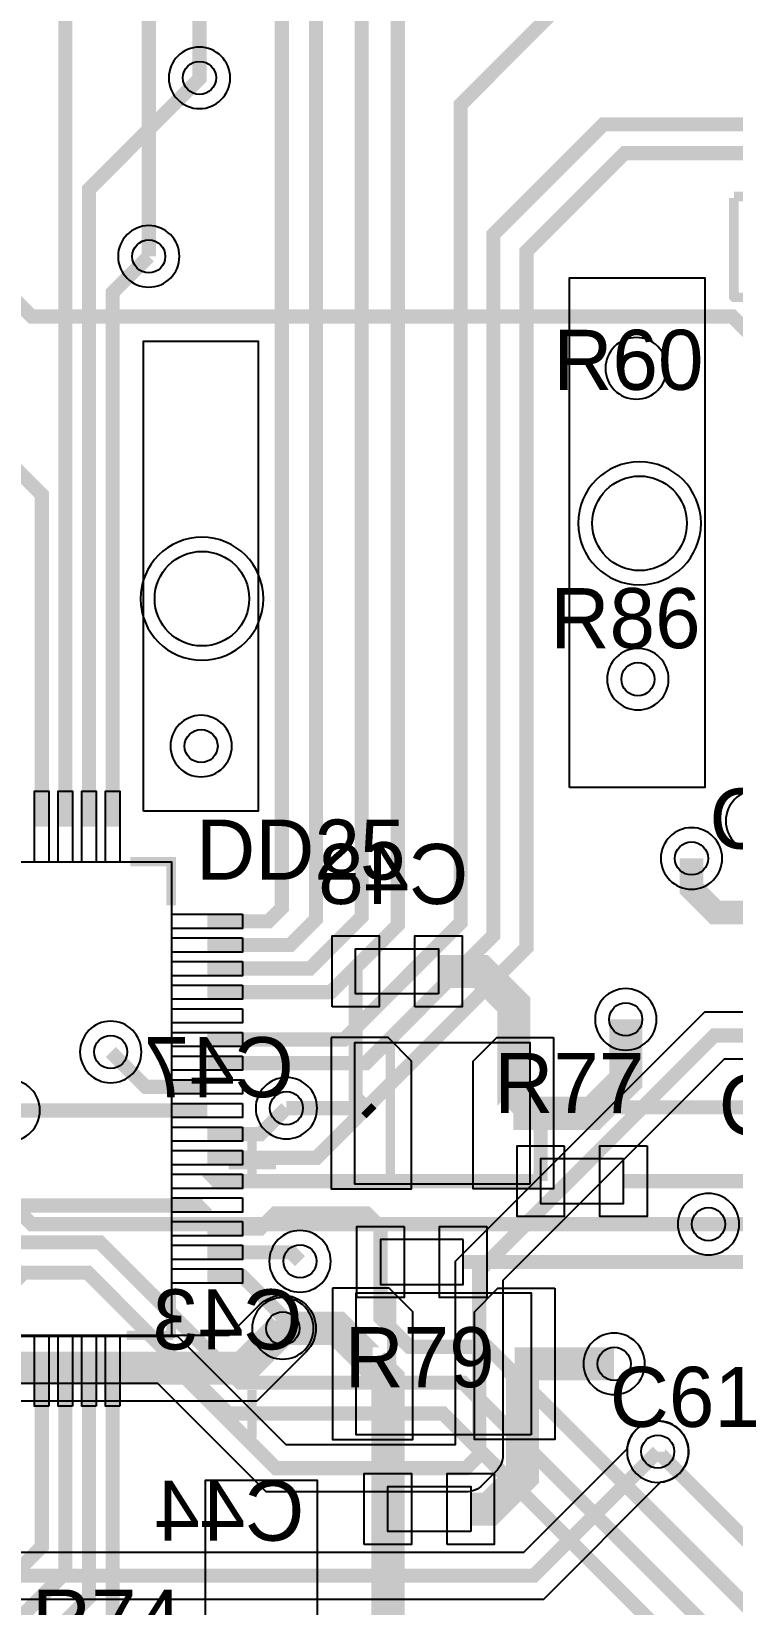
# Model space of a CAD drawing. Extents: x 0 to 112, y -6 to 118.
# Drawn here: x 29.03 to 43.86, y 58.42 to 91.69 of the extents above; entities that cross this region are included whole.
import ezdxf

# ---------------------------------------------------------------- set-up
doc = ezdxf.new("R2010")
doc.units = 0
for name, color, linetype in [('ETCH_BOTTOM', 5, 'CONTINUOUS'), ('ETCH_GND', 3, 'CONTINUOUS'), ('ETCH_PWR', 4, 'CONTINUOUS'), ('ETCH_TOP', 2, 'CONTINUOUS'), ('MANUFACTURING_NO_PROBE_BOTTOM', 6, 'CONTINUOUS'), ('MANUFACTURING_NO_PROBE_TOP', 7, 'CONTINUOUS'), ('PACKAGE_GEOMETR_ASSEMBLY_BOTTO', 8, 'CONTINUOUS'), ('PACKAGE_GEOMETRY_ASSEMBLY_TOP', 9, 'CONTINUOUS'), ('PIN_BOTTOM', 17, 'CONTINUOUS'), ('PIN_TOP', 14, 'CONTINUOUS'), ('REF_DES_SILKSCREEN_BOTTOM', 18, 'CONTINUOUS'), ('REF_DES_SILKSCREEN_TOP', 19, 'CONTINUOUS'), ('VIA_CLASS_BOTTOM', 29, 'CONTINUOUS'), ('VIA_CLASS_GND', 27, 'CONTINUOUS'), ('VIA_CLASS_PWR', 28, 'CONTINUOUS'), ('VIA_CLASS_TOP', 26, 'CONTINUOUS')]:
    doc.layers.add(name, color=color, linetype=linetype)

msp = doc.modelspace()

# ---------------------------------------------------------------- linework, layer by layer
at = {"layer": 'ETCH_BOTTOM'}
for points, const_width in [([(58.2285, 104.7048), (54.5388, 104.7048), (50.151, 100.317), (38.8493, 100.317), (32.581, 94.0487), (32.581, 90.7053)], 0.3), ([(31.508, 86.9305), (31.508, 96.1587)], 0.3), ([(28.308, 86.3843), (29.0342, 85.6581), (43.8558, 85.6581), (46.4315, 83.0824)], 0.3), ([(36.111, 68.9184), (35.8854, 69.144), (35.8854, 71.8104)], 0.3), ([(37.6354, 71.8104), (38.5316, 71.8104), (39.2316, 71.1104), (39.2316, 68.8218), (39.2196, 68.8098)], 0.7), ([(39.2196, 68.8098), (40.8999, 68.8098), (41.5999, 69.5098), (41.5999, 70.7963)], 0.7), ([(34.4206, 68.9184), (36.111, 68.9184)], 0.3), ([(36.2196, 68.8098), (36.111, 68.9184)], 0.3), ([(27.3403, 68.1574), (29.032, 66.4657), (43.3499, 66.4657)], 0.3), ([(34.3439, 64.2621), (35.4936, 64.2621), (36.244, 63.5117), (36.2461, 63.5117)], 0.7), ([(36.2461, 63.5117), (36.5688, 63.189), (36.5688, 60.4406)], 0.7), ([(38.3188, 60.4406), (38.7135, 60.4406), (39.4135, 61.1406), (39.4135, 63.3443), (39.2461, 63.5117)], 0.7), ([(39.2461, 63.5117), (41.3541, 63.5117)], 0.7), ([(36.5688, 60.4406), (36.5688, 56.4038)], 0.7)]:
    msp.add_lwpolyline(points, dxfattribs=dict(at, const_width=const_width))
at = {"layer": 'ETCH_GND'}
for points in [[(32.581, 91.3554, 1), (32.581, 90.0552, 1)], [(31.508, 87.5806, 1), (31.508, 86.2804, 1)], [(44.3655, 75.6427, 1), (44.3655, 74.3425, 1)], [(34.4206, 69.5685, 1), (34.4206, 68.2683, 1)], [(28.5555, 69.5201, 1), (28.5555, 68.2199, 1)], [(43.3499, 67.1158, 1), (43.3499, 65.8156, 1)], [(34.3439, 64.9122, 1), (34.3439, 63.612, 1)], [(23.625, 58.52, -2.05873), (23.625, 59.542), (23.6388, 59.5311), (39.4447, 59.5311), (41.6293, 61.7158), (41.6314, 61.7332, -2.058903), (42.354, 61.0106), (42.3366, 61.0085), (39.8589, 58.5309), (23.6388, 58.5309)]]:
    msp.add_lwpolyline(points, format="xyb", close=True, dxfattribs=at)
at = {"layer": 'ETCH_GND', "const_width": 0.3}
for points in [[(11.0092, 81.4146), (9.4694, 79.8748), (9.4694, 68.6842), (14.5553, 63.5983), (31.9085, 63.5983), (34.2008, 61.306), (38.2174, 61.306), (38.4988, 61.5874), (38.4988, 65.4786), (43.4773, 70.4571), (46.0427, 70.4571), (46.3427, 70.1571), (46.3427, 68.9259)], [(23.2231, 59.031), (39.6518, 59.031), (42.2769, 61.6561)]]:
    msp.add_lwpolyline(points, dxfattribs=at)
at = {"layer": 'ETCH_GND'}
for points in [[(14.7624, 64.0984), (32.1156, 64.0984), (34.4079, 61.8061), (37.9987, 61.8061), (37.9987, 65.6857), (43.2702, 70.9572), (46.0427, 70.9572, -0.198912)], [(45.8426, 69.957), (43.6844, 69.957), (38.9989, 65.2715), (38.9989, 61.5874, -0.198912), (38.8524, 61.2338), (38.571, 60.9524, -0.198912), (38.2174, 60.8059), (38.2174, 60.8059), (33.9937, 60.8059), (31.7014, 63.0982), (14.3482, 63.0982)]]:
    msp.add_lwpolyline(points, format="xyb", dxfattribs=at)
at = {"layer": 'ETCH_PWR'}
for points in [[(32.581, 91.3554, 1), (32.581, 90.0552, 1)], [(31.508, 87.5806, 1), (31.508, 86.2804, 1)], [(41.8207, 85.2129, 1), (41.8207, 83.9127, 1)], [(41.8922, 82.5858, 1), (41.8922, 79.9856, 1)], [(32.6338, 80.9919, 1), (32.6338, 78.3917, 1)], [(41.8565, 78.6407, 1), (41.8565, 77.3405, 1)], [(32.6159, 77.2259, 1), (32.6159, 75.9257, 1)], [(42.9909, 74.8499, 1), (42.9909, 73.5497, 1)], [(41.5999, 71.4464, 1), (41.5999, 70.1462, 1)], [(30.7032, 70.7565, 1), (30.7032, 69.4563, 1)], [(33.7919, 62.72), (25.3152, 62.72), (22.6834, 65.3518), (22.6834, 69.4166, -1), (24.0836, 69.4166), (24.0836, 65.9318), (25.8952, 64.1202), (33.2119, 64.1202), (33.8489, 64.7571, -1), (34.8389, 63.7671)], [(28.5555, 69.5201, 1), (28.5555, 68.2199, 1)], [(43.3499, 67.1158, 1), (43.3499, 65.8156, 1)], [(34.708, 66.3302, 1), (34.708, 65.03, 1)], [(41.3541, 64.1618, 1), (41.3541, 62.8616, 1)], [(42.2769, 62.3062, 1), (42.2769, 61.006, 1)]]:
    msp.add_lwpolyline(points, format="xyb", close=True, dxfattribs=at)
at = {"layer": 'ETCH_PWR', "const_width": 0.7}
msp.add_lwpolyline([(34.3439, 64.2621), (33.5019, 63.4201), (25.6052, 63.4201), (23.3835, 65.6418), (23.3835, 69.4166)], dxfattribs=at)
at = {"layer": 'ETCH_TOP'}
for points, const_width in [([(55.3417, 94.1324), (55.3445, 94.1352), (58.6219, 94.1352), (59.6189, 95.1322), (59.6189, 111.329), (58.8199, 112.128), (43.2641, 112.128), (42.8135, 111.6774), (42.8134, 111.6774), (42.0599, 110.9239), (42.0599, 103.5277), (34.3218, 95.7896), (34.3218, 73.1502), (34.0416, 72.87), (32.7441, 72.87)], 0.3), ([(55.5148, 107.9645), (55.7393, 107.74), (56.8081, 107.74), (57.1655, 108.0974), (57.1655, 110.7675), (56.7056, 111.2274), (43.3831, 111.2274), (42.8585, 110.7028), (42.8585, 103.0993), (35.0476, 95.2884), (35.0476, 72.9179), (34.4997, 72.37), (32.7441, 72.37)], 0.3), ([(39.143, 102.0624), (35.8251, 102.0624), (29.7441, 95.9814), (29.7441, 74.87)], 0.3), ([(47.5588, 101.112), (45.2951, 101.112), (36.7774, 92.5943), (36.7774, 72.7889), (35.3585, 71.37), (32.7441, 71.37)], 0.3), ([(32.7441, 70.37), (35.6358, 70.37), (38.1063, 72.8405), (38.1063, 90.1387), (43.8608, 95.8932), (44.8285, 95.8932), (46.3301, 97.3948), (46.3301, 98.7182)], 0.3), ([(36.011, 94.1327), (36.011, 72.9614), (34.9196, 71.87), (32.7441, 71.87)], 0.3), ([(32.581, 90.7053), (32.581, 90.6861), (30.2441, 88.3492), (30.2441, 74.87)], 0.3), ([(48.7612, 89.7231), (41.1295, 89.7231), (38.7974, 87.391), (38.7974, 72.567), (36.1004, 69.87), (32.7441, 69.87)], 0.3), ([(32.7441, 67.87), (35.0584, 67.87), (36.3558, 69.1674), (36.3559, 69.1674), (39.4985, 72.31), (39.4985, 87.0358), (41.5775, 89.1148), (45.86, 89.1148), (46.4217, 88.5531), (46.4217, 87.1208)], 0.3), ([(31.508, 86.9305), (30.7441, 86.1666), (30.7441, 74.87)], 0.3), ([(28.308, 86.3843), (28.308, 82.8298), (29.2441, 81.8937), (29.2441, 74.87)], 0.3), ([(42.9909, 74.1998), (42.9909, 73.5636), (43.4973, 73.0572), (44.3847, 73.0572)], 0.5), ([(32.7441, 69.37), (31.8708, 69.37), (31.8698, 69.369), (31.4406, 69.369), (30.7032, 70.1064)], 0.3), ([(28.5555, 68.87), (32.7441, 68.87)], 0.3), ([(32.7441, 68.37), (33.8722, 68.37), (34.4206, 68.9184)], 0.3), ([(44.7488, 68.9376), (40.0991, 68.9376), (39.7991, 68.6376), (39.7991, 67.3755)], 0.3), ([(25.3011, 68.1401), (25.3011, 68.1228), (26.5626, 66.8613), (32.7354, 66.8613), (32.7441, 66.87)], 0.3), ([(52.0366, 68.3132), (52.0302, 68.3068), (52.0302, 66.9256), (50.7716, 65.667), (38.1599, 65.667)], 0.3), ([(43.3499, 66.4657), (50.6888, 66.4657), (51.5366, 67.3135), (51.5366, 68.3132)], 0.3), ([(39.7991, 67.3755), (32.7496, 67.3755), (32.7441, 67.37)], 0.3), ([(41.5491, 67.3755), (46.2724, 67.3755), (46.2816, 67.3663)], 0.3), ([(32.7441, 66.37), (33.8649, 66.37), (34.1906, 66.6957), (36.1099, 66.6957), (36.4099, 66.3957), (36.4099, 65.667)], 0.3), ([(62.4381, 43.4347), (61.4756, 43.4347), (61.017, 43.8933), (57.3762, 43.8933), (38.1571, 63.1124), (33.4434, 63.1124), (30.4733, 66.0825), (24.8973, 66.0825), (23.7475, 64.9327), (23.7475, 63.3734), (23.7441, 63.37)], 0.3), ([(34.708, 65.6801), (34.5181, 65.87), (32.7441, 65.87)], 0.3), ([(28.2441, 63.37), (28.2441, 64.8178), (28.8669, 65.4406), (30.2145, 65.4406), (33.1942, 62.4609), (37.7356, 62.4609), (58.5835, 41.613), (61.017, 41.613), (61.5387, 42.1347), (62.4381, 42.1347)], 0.3), ([(56.5204, 46.0226), (56.5187, 46.0226), (38.6695, 63.8718), (37.0236, 63.8718), (36.4099, 64.4855), (36.4099, 65.667)], 0.3), ([(34.3439, 64.2621), (34.3439, 64.5113), (33.4852, 65.37), (32.7441, 65.37)], 0.3), ([(29.2441, 63.37), (29.2441, 59.6413), (19.0606, 49.4578), (19.0606, 23.6558)], 0.3), ([(29.7441, 63.37), (29.7441, 59.097), (19.7106, 49.0635), (19.7106, 23.6558)], 0.3), ([(30.2441, 63.37), (30.2441, 58.5719), (20.3606, 48.6884), (20.3606, 23.6558)], 0.3), ([(30.7441, 63.37), (30.7441, 56.1737), (30.7418, 56.1714)], 0.3), ([(42.2769, 61.6561), (42.2769, 61.656), (46.1475, 57.7854), (54.8661, 57.7854), (56.6673, 59.5866)], 0.3)]:
    msp.add_lwpolyline(points, dxfattribs=dict(at, const_width=const_width))
for points in [[(40.406, 75.6983), (40.406, 86.479), (43.2713, 86.479), (43.2713, 75.6983)], [(31.3982, 75.1969), (31.3982, 85.1359), (33.8217, 85.1359), (33.8217, 75.1969)], [(32.7062, 49.6246), (32.7062, 61.05), (35.0701, 61.05), (35.0701, 49.6246)]]:
    msp.add_lwpolyline(points, close=True, dxfattribs=at)
at = {"layer": 'MANUFACTURING_NO_PROBE_BOTTOM', "const_width": 0.2}
for points in [[(33.692, 68.2359), (33.692, 67.2329)], [(33.692, 68.2359), (33.692, 67.2329)], [(34.2024, 67.7257), (33.1994, 67.7257)], [(33.692, 62.9565), (33.692, 61.9535)], [(33.692, 62.9565), (33.692, 61.9535)], [(34.2024, 62.4463), (33.1994, 62.4463)]]:
    msp.add_lwpolyline(points, dxfattribs=at)
at = {"layer": 'MANUFACTURING_NO_PROBE_TOP', "const_width": 0.2}
for points in [[(43.8873, 88.1625), (43.8873, 86.0732), (43.8958, 86.0647), (47.1911, 86.0647), (47.1911, 88.171), (47.1656, 88.1965), (43.8873, 88.1965)], [(31.1149, 74.1301), (31.9814, 74.1301), (31.9814, 73.21)], [(31.0435, 64.1167), (31.9725, 64.1167), (31.9814, 64.1256), (31.9814, 65.0278)]]:
    msp.add_lwpolyline(points, dxfattribs=at)
at = {"layer": 'PACKAGE_GEOMETR_ASSEMBLY_BOTTO'}
for points in [[(37.6354, 71.3354), (35.8854, 71.3354), (35.8854, 72.2854), (37.6354, 72.2854)], [(39.5696, 67.3098), (35.8696, 67.3098), (35.8696, 70.3098), (39.5696, 70.3098)], [(39.5961, 62.0117), (35.8961, 62.0117), (35.8961, 65.0117), (39.5961, 65.0117)], [(38.3188, 59.9656), (36.5688, 59.9656), (36.5688, 60.9156), (38.3188, 60.9156)]]:
    msp.add_lwpolyline(points, close=True, dxfattribs=at)
for points in [[(36.7196, 67.3098), (36.7196, 70.3098), (36.5196, 67.3098), (36.5196, 70.3098)], [(36.7461, 62.0117), (36.7461, 65.0117), (36.5461, 62.0117), (36.5461, 65.0117)]]:
    msp.add_solid(points, dxfattribs=at)
at = {"layer": 'PACKAGE_GEOMETRY_ASSEMBLY_TOP'}
for points in [[(31.9941, 64.12), (31.9941, 74.12), (21.9941, 74.12), (21.9941, 64.12)], [(41.5491, 67.8505), (39.7991, 67.8505), (39.7991, 66.9005), (41.5491, 66.9005)], [(38.1599, 66.142), (36.4099, 66.142), (36.4099, 65.192), (38.1599, 65.192)]]:
    msp.add_lwpolyline(points, close=True, dxfattribs=at)
at = {"layer": 'PIN_BOTTOM'}
for points in [[(35.3854, 71.0604), (35.3854, 72.5604), (36.3854, 72.5604), (36.3854, 71.0604)], [(37.1354, 71.0604), (37.1354, 72.5604), (38.1354, 72.5604), (38.1354, 71.0604)], [(35.3696, 70.4098), (35.3696, 67.2098), (37.0696, 67.2098), (37.0696, 69.9098), (36.5696, 70.4098)], [(40.0696, 70.4098), (40.0696, 67.2098), (38.3696, 67.2098), (38.3696, 69.9098), (38.8696, 70.4098)], [(35.3961, 65.1117), (35.3961, 61.9117), (37.0961, 61.9117), (37.0961, 64.6117), (36.5961, 65.1117)], [(40.0961, 65.1117), (40.0961, 61.9117), (38.3961, 61.9117), (38.3961, 64.6117), (38.8961, 65.1117)], [(36.0688, 59.6906), (36.0688, 61.1906), (37.0688, 61.1906), (37.0688, 59.6906)], [(37.8188, 59.6906), (37.8188, 61.1906), (38.8188, 61.1906), (38.8188, 59.6906)]]:
    msp.add_lwpolyline(points, close=True, dxfattribs=at)
at = {"layer": 'PIN_TOP'}
for points in [[(29.3941, 74.12), (29.0941, 74.12), (29.0941, 75.62), (29.3941, 75.62)], [(29.8941, 74.12), (29.5941, 74.12), (29.5941, 75.62), (29.8941, 75.62)], [(30.3941, 74.12), (30.0941, 74.12), (30.0941, 75.62), (30.3941, 75.62)], [(30.8941, 74.12), (30.5941, 74.12), (30.5941, 75.62), (30.8941, 75.62)], [(33.4941, 73.02), (33.4941, 72.72), (31.9941, 72.72), (31.9941, 73.02)], [(33.4941, 72.52), (33.4941, 72.22), (31.9941, 72.22), (31.9941, 72.52)], [(33.4941, 72.02), (33.4941, 71.72), (31.9941, 71.72), (31.9941, 72.02)], [(33.4941, 71.52), (33.4941, 71.22), (31.9941, 71.22), (31.9941, 71.52)], [(33.4941, 71.02), (33.4941, 70.72), (31.9941, 70.72), (31.9941, 71.02)], [(33.4941, 70.52), (33.4941, 70.22), (31.9941, 70.22), (31.9941, 70.52)], [(33.4941, 70.02), (33.4941, 69.72), (31.9941, 69.72), (31.9941, 70.02)], [(33.4941, 69.52), (33.4941, 69.22), (31.9941, 69.22), (31.9941, 69.52)], [(33.4941, 69.02), (33.4941, 68.72), (31.9941, 68.72), (31.9941, 69.02)], [(33.4941, 68.52), (33.4941, 68.22), (31.9941, 68.22), (31.9941, 68.52)], [(33.4941, 68.02), (33.4941, 67.72), (31.9941, 67.72), (31.9941, 68.02)], [(40.2991, 68.1255), (40.2991, 66.6255), (39.2991, 66.6255), (39.2991, 68.1255)], [(42.0491, 68.1255), (42.0491, 66.6255), (41.0491, 66.6255), (41.0491, 68.1255)], [(33.4941, 67.52), (33.4941, 67.22), (31.9941, 67.22), (31.9941, 67.52)], [(33.4941, 67.02), (33.4941, 66.72), (31.9941, 66.72), (31.9941, 67.02)], [(33.4941, 66.52), (33.4941, 66.22), (31.9941, 66.22), (31.9941, 66.52)], [(36.9099, 66.417), (36.9099, 64.917), (35.9099, 64.917), (35.9099, 66.417)], [(38.6599, 66.417), (38.6599, 64.917), (37.6599, 64.917), (37.6599, 66.417)], [(33.4941, 66.02), (33.4941, 65.72), (31.9941, 65.72), (31.9941, 66.02)], [(33.4941, 65.52), (33.4941, 65.22), (31.9941, 65.22), (31.9941, 65.52)], [(29.3941, 62.62), (29.0941, 62.62), (29.0941, 64.12), (29.3941, 64.12)], [(29.8941, 62.62), (29.5941, 62.62), (29.5941, 64.12), (29.8941, 64.12)], [(30.3941, 62.62), (30.0941, 62.62), (30.0941, 64.12), (30.3941, 64.12)], [(30.8941, 62.62), (30.5941, 62.62), (30.5941, 64.12), (30.8941, 64.12)]]:
    msp.add_lwpolyline(points, close=True, dxfattribs=at)
at = {"layer": 'VIA_CLASS_BOTTOM'}
for centre, radius in [((32.581, 90.7053), 0.35), ((31.508, 86.9305), 0.35), ((41.8207, 84.5628), 0.35), ((41.8922, 81.2857), 1), ((32.6338, 79.6918), 1), ((41.8565, 77.9906), 0.35), ((32.6159, 76.5758), 0.35), ((42.9909, 74.1998), 0.35), ((41.5999, 70.7963), 0.35), ((30.7032, 70.1064), 0.35), ((34.4206, 68.9184), 0.35), ((43.3499, 66.4657), 0.35), ((34.708, 65.6801), 0.35), ((34.3439, 64.2621), 0.35), ((41.3541, 63.5117), 0.35), ((42.2769, 61.6561), 0.35)]:
    msp.add_circle(centre, radius, dxfattribs=at)
at = {"layer": 'VIA_CLASS_GND'}
for centre, radius in [((32.581, 90.7053), 0.35), ((31.508, 86.9305), 0.35), ((41.8207, 84.5628), 0.35), ((41.8922, 81.2857), 1), ((32.6338, 79.6918), 1), ((41.8565, 77.9906), 0.35), ((32.6159, 76.5758), 0.35), ((42.9909, 74.1998), 0.35), ((41.5999, 70.7963), 0.35), ((30.7032, 70.1064), 0.35), ((34.4206, 68.9184), 0.35), ((43.3499, 66.4657), 0.35), ((34.708, 65.6801), 0.35), ((34.3439, 64.2621), 0.35), ((41.3541, 63.5117), 0.35), ((42.2769, 61.6561), 0.35)]:
    msp.add_circle(centre, radius, dxfattribs=at)
at = {"layer": 'VIA_CLASS_PWR'}
for centre, radius in [((32.581, 90.7053), 0.35), ((31.508, 86.9305), 0.35), ((41.8207, 84.5628), 0.35), ((41.8922, 81.2857), 1), ((32.6338, 79.6918), 1), ((41.8565, 77.9906), 0.35), ((32.6159, 76.5758), 0.35), ((42.9909, 74.1998), 0.35), ((41.5999, 70.7963), 0.35), ((30.7032, 70.1064), 0.35), ((34.4206, 68.9184), 0.35), ((43.3499, 66.4657), 0.35), ((34.708, 65.6801), 0.35), ((34.3439, 64.2621), 0.35), ((41.3541, 63.5117), 0.35), ((42.2769, 61.6561), 0.35)]:
    msp.add_circle(centre, radius, dxfattribs=at)
at = {"layer": 'VIA_CLASS_TOP'}
for centre, radius in [((32.581, 90.7053), 0.35), ((31.508, 86.9305), 0.35), ((41.8207, 84.5628), 0.35), ((41.8922, 81.2857), 1), ((32.6338, 79.6918), 1), ((41.8565, 77.9906), 0.35), ((32.6159, 76.5758), 0.35), ((42.9909, 74.1998), 0.35), ((41.5999, 70.7963), 0.35), ((30.7032, 70.1064), 0.35), ((34.4206, 68.9184), 0.35), ((43.3499, 66.4657), 0.35), ((34.708, 65.6801), 0.35), ((34.3439, 64.2621), 0.35), ((41.3541, 63.5117), 0.35), ((42.2769, 61.6561), 0.35)]:
    msp.add_circle(centre, radius, dxfattribs=at)

# ---------------------------------------------------------------- texts
at = {"layer": 'REF_DES_SILKSCREEN_BOTTOM', "text_generation_flag": 2, "width": 1.02}
for s, p in [('C48', (38.2708, 73.2356)), ('C47', (34.5797, 69.1502)), ('C43', (34.7647, 63.8169)), ('C44', (34.8012, 59.7718))]:
    msp.add_text(s, height=1.27, dxfattribs=at).set_placement(p)
at = {"layer": 'REF_DES_SILKSCREEN_TOP', "width": 1.02}
for s, p in [('R60', (40.066, 84.108)), ('R86', (40.0052, 78.6451)), ('C69', (43.3703, 74.406)), ('DD25', (32.5097, 73.7508)), ('R77', (38.8166, 68.8173)), ('C62', (43.5646, 68.3522)), ('R79', (35.6491, 63.0178)), ('C61', (41.2605, 62.1786)), ('R74', (29.0362, 57.4692))]:
    msp.add_text(s, height=1.27, dxfattribs=at).set_placement(p)

doc.saveas('drawing.dxf')
